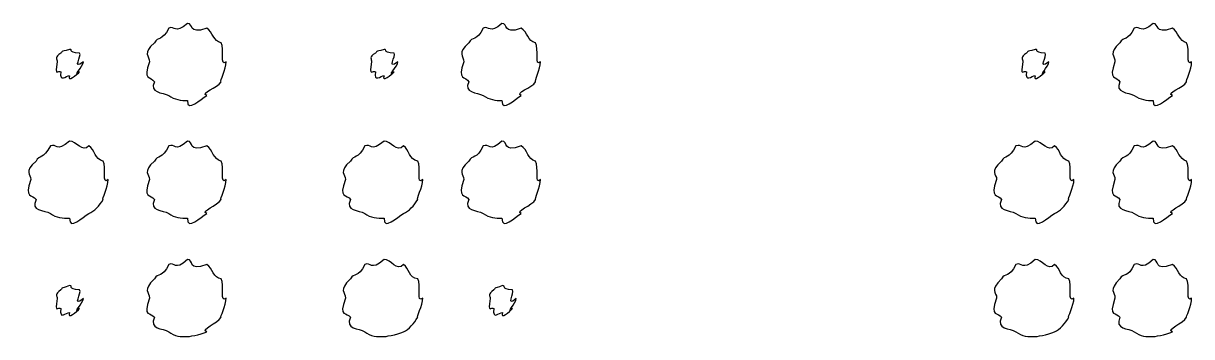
# Model space of a CAD drawing. Header units: millimetres. Extents: x -178 to -32, y 41 to 266.
# Drawn here: x -118.47 to -108.14, y 182.18 to 184.95 of the extents above; entities that cross this region are included whole.
import ezdxf

# ---------------------------------------------------------------- set-up
doc = ezdxf.new("R2010")
doc.units = ezdxf.units.MM
doc.layers.get('0').update_dxf_attribs({"linetype": 'CONTINUOUS'})

msp = doc.modelspace()

# ---------------------------------------------------------------- linework, layer by layer
at = {"color": 0}
for p, q in [((-117.02, 184.949), (-117.02, 184.949)), ((-114.238, 184.949), (-114.238, 184.949)), ((-108.477, 184.949), (-108.477, 184.949)), ((-118.062, 184.718), (-118.062, 184.718)), ((-115.279, 184.718), (-115.279, 184.718)), ((-109.519, 184.718), (-109.519, 184.718)), ((-118.062, 183.908), (-118.062, 183.908)), ((-117.02, 183.908), (-117.02, 183.908)), ((-115.279, 183.908), (-115.279, 183.908)), ((-114.238, 183.908), (-114.238, 183.908)), ((-109.519, 183.908), (-109.519, 183.908)), ((-108.477, 183.908), (-108.477, 183.908)), ((-117.02, 182.86), (-117.02, 182.86)), ((-115.279, 182.86), (-115.279, 182.86)), ((-109.519, 182.86), (-109.519, 182.86)), ((-108.477, 182.86), (-108.477, 182.86)), ((-118.062, 182.629), (-118.062, 182.629)), ((-114.232, 182.629), (-114.232, 182.629))]:
    msp.add_line(p, q, dxfattribs=at)
for points in [[(-117.185, 184.905), (-117.243, 184.79), (-117.282, 184.834), (-117.312, 184.778)], [(-117.02, 184.949), (-117.133, 184.847), (-117.13, 184.934), (-117.185, 184.905)], [(-116.849, 184.905), (-117.02, 184.847), (-116.961, 184.949), (-117.02, 184.949)], [(-116.722, 184.778), (-116.791, 184.79), (-116.794, 184.875), (-116.849, 184.905)], [(-114.403, 184.905), (-114.461, 184.79), (-114.499, 184.834), (-114.53, 184.778)], [(-114.238, 184.949), (-114.35, 184.847), (-114.348, 184.934), (-114.403, 184.905)], [(-114.067, 184.905), (-114.238, 184.847), (-114.178, 184.949), (-114.238, 184.949)], [(-113.94, 184.778), (-114.009, 184.79), (-114.011, 184.875), (-114.067, 184.905)], [(-108.643, 184.905), (-108.701, 184.79), (-108.739, 184.834), (-108.77, 184.778)], [(-108.477, 184.949), (-108.59, 184.847), (-108.587, 184.934), (-108.643, 184.905)], [(-108.306, 184.905), (-108.477, 184.847), (-108.418, 184.949), (-108.477, 184.949)], [(-108.18, 184.778), (-108.248, 184.79), (-108.251, 184.875), (-108.306, 184.905)], [(-118.062, 184.718), (-118.155, 184.693), (-118.117, 184.707), (-118.139, 184.685)], [(-117.973, 184.685), (-118.089, 184.693), (-118.024, 184.718), (-118.062, 184.718)], [(-117.312, 184.778), (-117.42, 184.679), (-117.356, 184.665), (-117.356, 184.608)], [(-116.678, 184.608), (-116.733, 184.561), (-116.692, 184.723), (-116.722, 184.778)], [(-115.279, 184.718), (-115.373, 184.693), (-115.334, 184.707), (-115.357, 184.685)], [(-115.191, 184.685), (-115.307, 184.693), (-115.242, 184.718), (-115.279, 184.718)], [(-114.53, 184.778), (-114.637, 184.679), (-114.574, 184.665), (-114.574, 184.608)], [(-113.896, 184.608), (-113.951, 184.561), (-113.909, 184.723), (-113.94, 184.778)], [(-109.519, 184.718), (-109.613, 184.693), (-109.574, 184.707), (-109.596, 184.685)], [(-109.431, 184.685), (-109.547, 184.693), (-109.482, 184.718), (-109.519, 184.718)], [(-108.77, 184.778), (-108.877, 184.679), (-108.814, 184.665), (-108.814, 184.608)], [(-108.136, 184.608), (-108.191, 184.561), (-108.149, 184.723), (-108.18, 184.778)], [(-118.139, 184.685), (-118.199, 184.649), (-118.172, 184.636), (-118.172, 184.608)], [(-118.172, 184.608), (-118.199, 184.466), (-118.161, 184.541), (-118.139, 184.519)], [(-117.94, 184.608), (-118.045, 184.532), (-117.951, 184.663), (-117.973, 184.685)], [(-117.973, 184.519), (-118.045, 184.466), (-117.94, 184.57), (-117.94, 184.608)], [(-117.356, 184.608), (-117.42, 184.439), (-117.341, 184.486), (-117.312, 184.431)], [(-116.722, 184.431), (-116.733, 184.439), (-116.678, 184.544), (-116.678, 184.608)], [(-115.357, 184.685), (-115.417, 184.649), (-115.39, 184.636), (-115.39, 184.608)], [(-115.39, 184.608), (-115.417, 184.466), (-115.378, 184.541), (-115.357, 184.519)], [(-115.158, 184.608), (-115.263, 184.532), (-115.169, 184.663), (-115.191, 184.685)], [(-115.191, 184.519), (-115.263, 184.466), (-115.158, 184.57), (-115.158, 184.608)], [(-114.574, 184.608), (-114.637, 184.439), (-114.559, 184.486), (-114.53, 184.431)], [(-113.94, 184.431), (-113.951, 184.439), (-113.896, 184.544), (-113.896, 184.608)], [(-109.596, 184.685), (-109.657, 184.649), (-109.629, 184.636), (-109.629, 184.608)], [(-109.629, 184.608), (-109.657, 184.466), (-109.618, 184.541), (-109.596, 184.519)], [(-109.398, 184.608), (-109.503, 184.532), (-109.409, 184.663), (-109.431, 184.685)], [(-109.431, 184.519), (-109.503, 184.466), (-109.398, 184.57), (-109.398, 184.608)], [(-108.814, 184.608), (-108.877, 184.439), (-108.798, 184.486), (-108.77, 184.431)], [(-108.18, 184.431), (-108.191, 184.439), (-108.136, 184.544), (-108.136, 184.608)], [(-118.139, 184.519), (-118.155, 184.422), (-118.091, 184.486), (-118.062, 184.486)], [(-118.062, 184.486), (-118.089, 184.422), (-117.995, 184.497), (-117.973, 184.519)], [(-115.357, 184.519), (-115.373, 184.422), (-115.308, 184.486), (-115.279, 184.486)], [(-115.279, 184.486), (-115.307, 184.422), (-115.213, 184.497), (-115.191, 184.519)], [(-109.596, 184.519), (-109.613, 184.422), (-109.548, 184.486), (-109.519, 184.486)], [(-109.519, 184.486), (-109.547, 184.422), (-109.453, 184.497), (-109.431, 184.519)], [(-117.312, 184.431), (-117.361, 184.333), (-117.24, 184.339), (-117.185, 184.31)], [(-116.849, 184.31), (-116.909, 184.333), (-116.751, 184.379), (-116.722, 184.431)], [(-114.53, 184.431), (-114.579, 184.333), (-114.458, 184.339), (-114.403, 184.31)], [(-114.067, 184.31), (-114.127, 184.333), (-113.969, 184.379), (-113.94, 184.431)], [(-108.77, 184.431), (-108.819, 184.333), (-108.698, 184.339), (-108.643, 184.31)], [(-108.306, 184.31), (-108.367, 184.333), (-108.209, 184.379), (-108.18, 184.431)], [(-117.185, 184.31), (-117.133, 184.274), (-117.075, 184.266), (-117.02, 184.266)], [(-117.02, 184.266), (-117.02, 184.157), (-116.904, 184.279), (-116.849, 184.31)], [(-114.403, 184.31), (-114.35, 184.274), (-114.293, 184.266), (-114.238, 184.266)], [(-114.238, 184.266), (-114.238, 184.157), (-114.122, 184.279), (-114.067, 184.31)], [(-108.643, 184.31), (-108.59, 184.274), (-108.532, 184.266), (-108.477, 184.266)], [(-108.477, 184.266), (-108.477, 184.157), (-108.362, 184.279), (-108.306, 184.31)], [(-118.232, 183.864), (-118.295, 183.742), (-118.329, 183.789), (-118.359, 183.731)], [(-118.062, 183.908), (-118.184, 183.8), (-118.177, 183.892), (-118.232, 183.864)], [(-117.891, 183.864), (-117.949, 183.8), (-118.002, 183.908), (-118.062, 183.908)], [(-117.764, 183.731), (-117.843, 183.742), (-117.838, 183.833), (-117.891, 183.864)], [(-117.185, 183.864), (-117.243, 183.742), (-117.282, 183.789), (-117.312, 183.731)], [(-117.02, 183.908), (-117.133, 183.8), (-117.13, 183.892), (-117.185, 183.864)], [(-116.849, 183.864), (-117.02, 183.8), (-116.961, 183.908), (-117.02, 183.908)], [(-116.722, 183.731), (-116.791, 183.742), (-116.794, 183.833), (-116.849, 183.864)], [(-115.45, 183.864), (-115.512, 183.742), (-115.547, 183.789), (-115.577, 183.731)], [(-115.279, 183.908), (-115.402, 183.8), (-115.395, 183.892), (-115.45, 183.864)], [(-115.109, 183.864), (-115.166, 183.8), (-115.22, 183.908), (-115.279, 183.908)], [(-114.982, 183.731), (-115.06, 183.742), (-115.056, 183.833), (-115.109, 183.864)], [(-114.403, 183.864), (-114.461, 183.742), (-114.499, 183.789), (-114.53, 183.731)], [(-114.238, 183.908), (-114.35, 183.8), (-114.348, 183.892), (-114.403, 183.864)], [(-114.067, 183.864), (-114.238, 183.8), (-114.178, 183.908), (-114.238, 183.908)], [(-113.94, 183.731), (-114.009, 183.742), (-114.011, 183.833), (-114.067, 183.864)], [(-109.69, 183.864), (-109.752, 183.742), (-109.787, 183.789), (-109.817, 183.731)], [(-109.519, 183.908), (-109.642, 183.8), (-109.635, 183.892), (-109.69, 183.864)], [(-109.348, 183.864), (-109.406, 183.8), (-109.46, 183.908), (-109.519, 183.908)], [(-109.221, 183.731), (-109.3, 183.742), (-109.296, 183.833), (-109.348, 183.864)], [(-108.643, 183.864), (-108.701, 183.742), (-108.739, 183.789), (-108.77, 183.731)], [(-108.477, 183.908), (-108.59, 183.8), (-108.587, 183.892), (-108.643, 183.864)], [(-108.306, 183.864), (-108.477, 183.8), (-108.418, 183.908), (-108.477, 183.908)], [(-108.18, 183.731), (-108.248, 183.742), (-108.251, 183.833), (-108.306, 183.864)], [(-118.359, 183.731), (-118.471, 183.628), (-118.404, 183.621), (-118.404, 183.566)], [(-117.72, 183.566), (-117.781, 183.511), (-117.734, 183.676), (-117.764, 183.731)], [(-117.312, 183.731), (-117.42, 183.628), (-117.356, 183.621), (-117.356, 183.566)], [(-116.678, 183.566), (-116.733, 183.511), (-116.692, 183.676), (-116.722, 183.731)], [(-115.577, 183.731), (-115.689, 183.628), (-115.621, 183.621), (-115.621, 183.566)], [(-114.937, 183.566), (-114.998, 183.511), (-114.951, 183.676), (-114.982, 183.731)], [(-114.53, 183.731), (-114.637, 183.628), (-114.574, 183.621), (-114.574, 183.566)], [(-113.896, 183.566), (-113.951, 183.511), (-113.909, 183.676), (-113.94, 183.731)], [(-109.817, 183.731), (-109.928, 183.628), (-109.861, 183.621), (-109.861, 183.566)], [(-109.177, 183.566), (-109.238, 183.511), (-109.191, 183.676), (-109.221, 183.731)], [(-108.77, 183.731), (-108.877, 183.628), (-108.814, 183.621), (-108.814, 183.566)], [(-108.136, 183.566), (-108.191, 183.511), (-108.149, 183.676), (-108.18, 183.731)], [(-118.404, 183.566), (-118.471, 183.392), (-118.388, 183.444), (-118.359, 183.389)], [(-117.764, 183.389), (-117.781, 183.392), (-117.72, 183.502), (-117.72, 183.566)], [(-117.356, 183.566), (-117.42, 183.392), (-117.341, 183.444), (-117.312, 183.389)], [(-116.722, 183.389), (-116.733, 183.392), (-116.678, 183.502), (-116.678, 183.566)], [(-115.621, 183.566), (-115.689, 183.392), (-115.606, 183.444), (-115.577, 183.389)], [(-114.982, 183.389), (-114.998, 183.392), (-114.937, 183.502), (-114.937, 183.566)], [(-114.574, 183.566), (-114.637, 183.392), (-114.559, 183.444), (-114.53, 183.389)], [(-113.94, 183.389), (-113.951, 183.392), (-113.896, 183.502), (-113.896, 183.566)], [(-109.861, 183.566), (-109.928, 183.392), (-109.846, 183.444), (-109.817, 183.389)], [(-109.221, 183.389), (-109.238, 183.392), (-109.177, 183.502), (-109.177, 183.566)], [(-108.814, 183.566), (-108.877, 183.392), (-108.798, 183.444), (-108.77, 183.389)], [(-108.18, 183.389), (-108.191, 183.392), (-108.136, 183.502), (-108.136, 183.566)], [(-118.359, 183.389), (-118.412, 183.286), (-118.287, 183.297), (-118.232, 183.268)], [(-117.891, 183.268), (-117.843, 183.286), (-117.797, 183.337), (-117.764, 183.389)], [(-117.312, 183.389), (-117.361, 183.286), (-117.24, 183.297), (-117.185, 183.268)], [(-116.849, 183.268), (-116.909, 183.286), (-116.751, 183.337), (-116.722, 183.389)], [(-115.577, 183.389), (-115.629, 183.286), (-115.505, 183.297), (-115.45, 183.268)], [(-115.109, 183.268), (-115.06, 183.286), (-115.015, 183.337), (-114.982, 183.389)], [(-114.53, 183.389), (-114.579, 183.286), (-114.458, 183.297), (-114.403, 183.268)], [(-114.067, 183.268), (-114.127, 183.286), (-113.969, 183.337), (-113.94, 183.389)], [(-109.817, 183.389), (-109.869, 183.286), (-109.745, 183.297), (-109.69, 183.268)], [(-109.348, 183.268), (-109.3, 183.286), (-109.255, 183.337), (-109.221, 183.389)], [(-108.77, 183.389), (-108.819, 183.286), (-108.698, 183.297), (-108.643, 183.268)], [(-108.306, 183.268), (-108.367, 183.286), (-108.209, 183.337), (-108.18, 183.389)], [(-118.232, 183.268), (-118.184, 183.227), (-118.12, 183.224), (-118.062, 183.224)], [(-118.062, 183.224), (-118.067, 183.11), (-117.946, 183.238), (-117.891, 183.268)], [(-117.185, 183.268), (-117.133, 183.227), (-117.075, 183.224), (-117.02, 183.224)], [(-117.02, 183.224), (-117.02, 183.11), (-116.904, 183.238), (-116.849, 183.268)], [(-115.45, 183.268), (-115.402, 183.227), (-115.337, 183.224), (-115.279, 183.224)], [(-115.279, 183.224), (-115.285, 183.11), (-115.164, 183.238), (-115.109, 183.268)], [(-114.403, 183.268), (-114.35, 183.227), (-114.293, 183.224), (-114.238, 183.224)], [(-114.238, 183.224), (-114.238, 183.11), (-114.122, 183.238), (-114.067, 183.268)], [(-109.69, 183.268), (-109.642, 183.227), (-109.577, 183.224), (-109.519, 183.224)], [(-109.519, 183.224), (-109.525, 183.11), (-109.403, 183.238), (-109.348, 183.268)], [(-108.643, 183.268), (-108.59, 183.227), (-108.532, 183.224), (-108.477, 183.224)], [(-108.477, 183.224), (-108.477, 183.11), (-108.362, 183.238), (-108.306, 183.268)], [(-117.02, 182.86), (-117.133, 182.75), (-117.13, 182.845), (-117.185, 182.816)], [(-116.849, 182.816), (-117.02, 182.75), (-116.961, 182.86), (-117.02, 182.86)], [(-115.279, 182.86), (-115.402, 182.75), (-115.395, 182.845), (-115.45, 182.816)], [(-115.109, 182.816), (-115.166, 182.75), (-115.22, 182.86), (-115.279, 182.86)], [(-109.519, 182.86), (-109.642, 182.75), (-109.635, 182.845), (-109.69, 182.816)], [(-109.348, 182.816), (-109.406, 182.75), (-109.46, 182.86), (-109.519, 182.86)], [(-108.477, 182.86), (-108.59, 182.75), (-108.587, 182.845), (-108.643, 182.816)], [(-108.306, 182.816), (-108.477, 182.75), (-108.418, 182.86), (-108.477, 182.86)], [(-117.185, 182.816), (-117.243, 182.691), (-117.282, 182.745), (-117.312, 182.689)], [(-116.722, 182.689), (-116.791, 182.691), (-116.794, 182.786), (-116.849, 182.816)], [(-115.45, 182.816), (-115.512, 182.691), (-115.547, 182.745), (-115.577, 182.689)], [(-114.982, 182.689), (-115.06, 182.691), (-115.056, 182.786), (-115.109, 182.816)], [(-109.69, 182.816), (-109.752, 182.691), (-109.787, 182.745), (-109.817, 182.689)], [(-109.221, 182.689), (-109.3, 182.691), (-109.296, 182.786), (-109.348, 182.816)], [(-108.643, 182.816), (-108.701, 182.691), (-108.739, 182.745), (-108.77, 182.689)], [(-108.18, 182.689), (-108.248, 182.691), (-108.251, 182.786), (-108.306, 182.816)], [(-118.062, 182.629), (-118.155, 182.596), (-118.117, 182.615), (-118.139, 182.59)], [(-117.973, 182.59), (-118.089, 182.596), (-118.024, 182.629), (-118.062, 182.629)], [(-117.312, 182.689), (-117.42, 182.581), (-117.356, 182.576), (-117.356, 182.518)], [(-116.678, 182.518), (-116.733, 182.463), (-116.692, 182.634), (-116.722, 182.689)], [(-115.577, 182.689), (-115.689, 182.581), (-115.621, 182.576), (-115.621, 182.518)], [(-114.937, 182.518), (-114.998, 182.463), (-114.951, 182.634), (-114.982, 182.689)], [(-114.232, 182.629), (-114.322, 182.596), (-114.287, 182.615), (-114.309, 182.59)], [(-114.144, 182.59), (-114.256, 182.596), (-114.195, 182.629), (-114.232, 182.629)], [(-109.817, 182.689), (-109.928, 182.581), (-109.861, 182.576), (-109.861, 182.518)], [(-109.177, 182.518), (-109.238, 182.463), (-109.191, 182.634), (-109.221, 182.689)], [(-108.77, 182.689), (-108.877, 182.581), (-108.814, 182.576), (-108.814, 182.518)], [(-108.136, 182.518), (-108.191, 182.463), (-108.149, 182.634), (-108.18, 182.689)], [(-118.139, 182.59), (-118.199, 182.547), (-118.172, 182.542), (-118.172, 182.513)], [(-117.94, 182.513), (-118.045, 182.43), (-117.951, 182.568), (-117.973, 182.59)], [(-117.356, 182.518), (-117.42, 182.342), (-117.341, 182.398), (-117.312, 182.348)], [(-116.722, 182.348), (-116.733, 182.342), (-116.678, 182.455), (-116.678, 182.518)], [(-115.621, 182.518), (-115.689, 182.342), (-115.606, 182.398), (-115.577, 182.348)], [(-114.982, 182.348), (-114.998, 182.342), (-114.937, 182.455), (-114.937, 182.518)], [(-114.309, 182.59), (-114.366, 182.547), (-114.342, 182.542), (-114.342, 182.513)], [(-114.111, 182.513), (-114.211, 182.43), (-114.122, 182.568), (-114.144, 182.59)], [(-109.861, 182.518), (-109.928, 182.342), (-109.846, 182.398), (-109.817, 182.348)], [(-109.221, 182.348), (-109.238, 182.342), (-109.177, 182.455), (-109.177, 182.518)], [(-108.814, 182.518), (-108.877, 182.342), (-108.798, 182.398), (-108.77, 182.348)], [(-108.18, 182.348), (-108.191, 182.342), (-108.136, 182.455), (-108.136, 182.518)], [(-118.172, 182.513), (-118.199, 182.367), (-118.161, 182.45), (-118.139, 182.425)], [(-118.139, 182.425), (-118.155, 182.32), (-118.091, 182.392), (-118.062, 182.392)], [(-118.062, 182.392), (-118.089, 182.32), (-117.995, 182.403), (-117.973, 182.425)], [(-117.973, 182.425), (-118.045, 182.367), (-117.94, 182.48), (-117.94, 182.513)], [(-114.342, 182.513), (-114.366, 182.367), (-114.331, 182.45), (-114.309, 182.425)], [(-114.309, 182.425), (-114.322, 182.32), (-114.261, 182.392), (-114.232, 182.392)], [(-114.232, 182.392), (-114.256, 182.32), (-114.166, 182.403), (-114.144, 182.425)], [(-114.144, 182.425), (-114.211, 182.367), (-114.111, 182.48), (-114.111, 182.513)], [(-117.312, 182.348), (-117.361, 182.239), (-117.24, 182.254), (-117.185, 182.221)], [(-116.849, 182.221), (-116.909, 182.239), (-116.751, 182.295), (-116.722, 182.348)], [(-115.577, 182.348), (-115.629, 182.239), (-115.505, 182.254), (-115.45, 182.221)], [(-115.109, 182.221), (-115.06, 182.239), (-115.015, 182.295), (-114.982, 182.348)], [(-109.817, 182.348), (-109.869, 182.239), (-109.745, 182.254), (-109.69, 182.221)], [(-109.348, 182.221), (-109.3, 182.239), (-109.255, 182.295), (-109.221, 182.348)], [(-108.77, 182.348), (-108.819, 182.239), (-108.698, 182.254), (-108.643, 182.221)], [(-108.306, 182.221), (-108.367, 182.239), (-108.209, 182.295), (-108.18, 182.348)], [(-117.185, 182.221), (-117.133, 182.177), (-117.075, 182.177), (-117.02, 182.177)], [(-117.02, 182.177), (-117.02, 182.177), (-116.904, 182.19), (-116.849, 182.221)], [(-115.45, 182.221), (-115.402, 182.177), (-115.337, 182.177), (-115.279, 182.177)], [(-115.279, 182.177), (-115.285, 182.177), (-115.164, 182.19), (-115.109, 182.221)], [(-109.69, 182.221), (-109.642, 182.177), (-109.577, 182.177), (-109.519, 182.177)], [(-109.519, 182.177), (-109.525, 182.177), (-109.403, 182.19), (-109.348, 182.221)], [(-108.643, 182.221), (-108.59, 182.177), (-108.532, 182.177), (-108.477, 182.177)], [(-108.477, 182.177), (-108.477, 182.177), (-108.362, 182.19), (-108.306, 182.221)]]:
    msp.add_open_spline(points, degree=3, dxfattribs=at)

doc.saveas('drawing.dxf')
